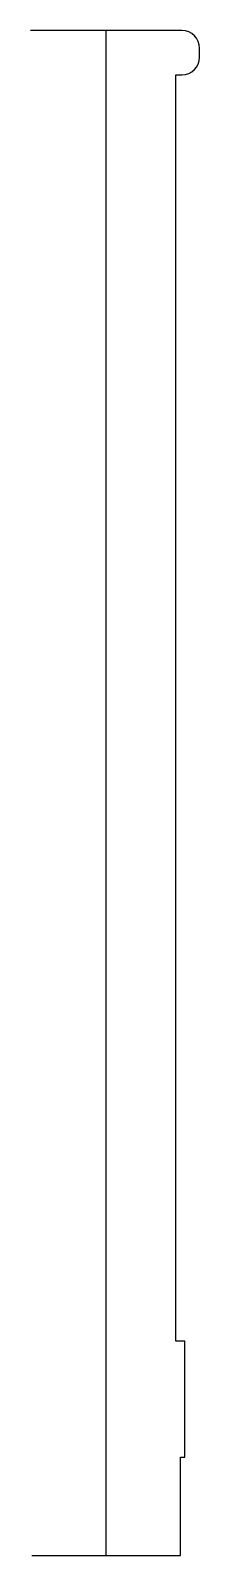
# Model space of a CAD drawing. Header units: inches. Extents: x -0.19 to 0.24, y -1.88 to 1.97.
import ezdxf

# ---------------------------------------------------------------- set-up
doc = ezdxf.new("R2010")
doc.units = ezdxf.units.IN
doc.layers.get('0').update_dxf_attribs({"linetype": 'CONTINUOUS'})

msp = doc.modelspace()

# ---------------------------------------------------------------- linework, layer by layer
for p, q in [((0.1912, 1.973), (-0.1912, 1.973)), ((0.1912, 1.973), (0, 1.973)), ((0.1912, 1.973), (0, 1.973)), ((0, -1.877), (0, 1.973)), ((0.236, 1.9058), (0.236, 1.9282)), ((0.176, -1.336), (0.176, 1.861)), ((0.176, 1.861), (0.1912, 1.861)), ((0.199, -1.336), (0.176, -1.336)), ((0.199, -1.629), (0.199, -1.336)), ((0.188, -1.629), (0.199, -1.629)), ((0.188, -1.877), (0.188, -1.629)), ((-0.188, -1.877), (0.188, -1.877)), ((0, -1.877), (0.188, -1.877)), ((0, -1.877), (0.188, -1.877))]:
    msp.add_line(p, q)
for centre, start, end in [((0.1912, 1.9282), 0, 90), ((0.1912, 1.9058), -90, 0)]:
    msp.add_arc(centre, 0.0448, start, end)

doc.saveas('drawing.dxf')
